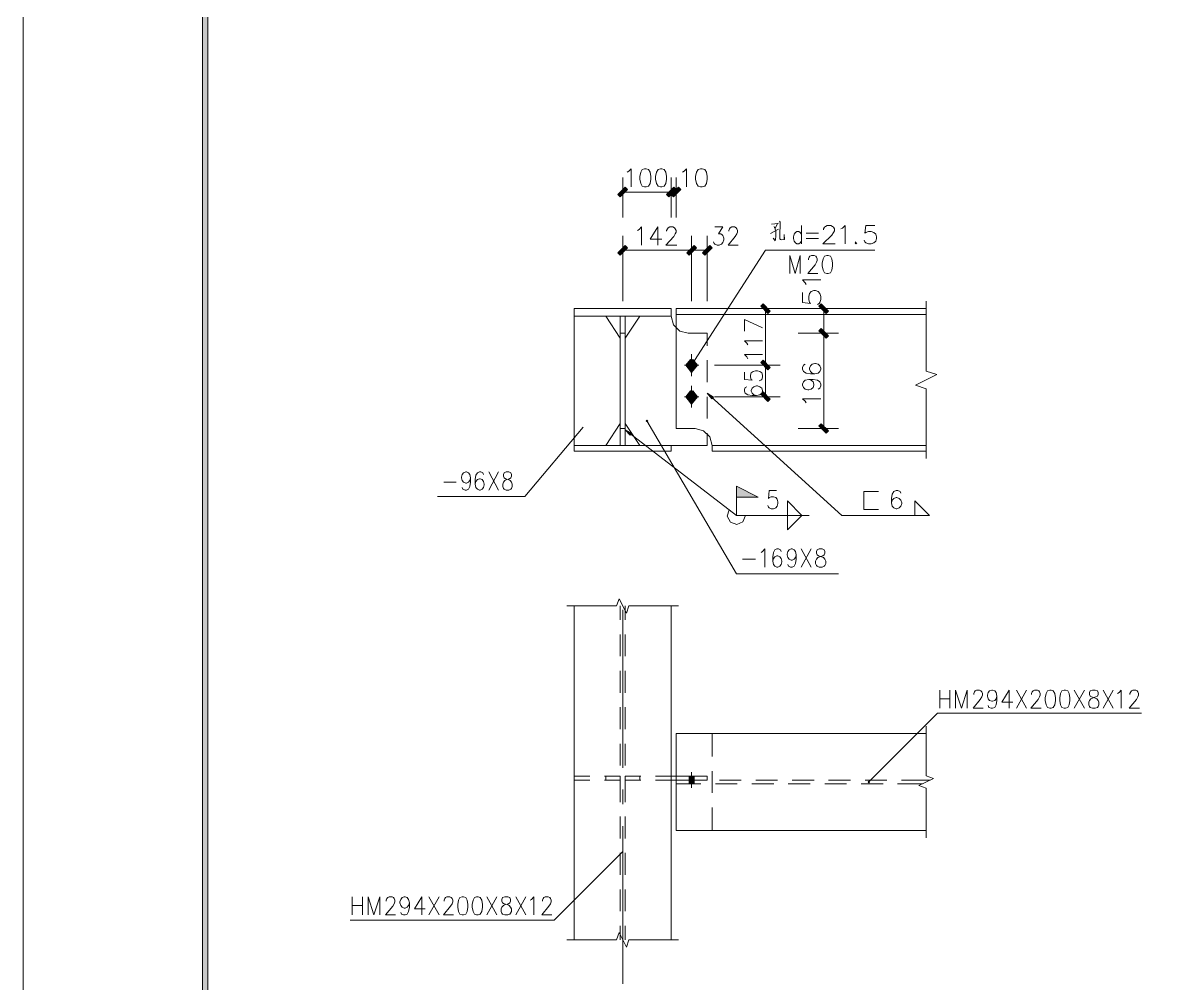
# Model space of a CAD drawing. Header units: millimetres. Extents: x 0 to 586, y 0 to 414.
# Drawn here: x 0 to 155.9, y 77 to 207 of the extents above; entities that cross this region are included whole.
import ezdxf

# ---------------------------------------------------------------- set-up
doc = ezdxf.new("R2010")
doc.units = ezdxf.units.MM

msp = doc.modelspace()

# ---------------------------------------------------------------- hatches: boundary and pattern name
h = msp.add_hatch(color=0)
h.dxf.hatch_style = 2
h.paths.add_polyline_path([(24.302861, 404.569083), (24.994306, 403.877639), (24.994306, 10.205861), (24.302861, 9.514417)])
h = msp.add_hatch(color=0)
h.dxf.hatch_style = 2
h.paths.add_polyline_path([(80.821389, 183.522056), (80.507417, 183.836028), (81.495194, 184.820278), (81.809167, 184.506306)])
h = msp.add_hatch(color=0)
h.dxf.hatch_style = 2
h.paths.add_polyline_path([(87.393639, 183.522056), (87.083194, 183.836028), (88.067444, 184.820278), (88.381417, 184.506306)])
h = msp.add_hatch(color=0)
h.dxf.hatch_style = 2
h.paths.add_polyline_path([(87.393639, 183.522056), (87.083194, 183.836028), (88.067444, 184.820278), (88.381417, 184.506306)])
h = msp.add_hatch(color=0)
h.dxf.hatch_style = 2
h.paths.add_polyline_path([(88.053333, 183.522056), (87.739361, 183.836028), (88.723611, 184.820278), (89.037583, 184.506306)])
h = msp.add_hatch(color=0)
h.dxf.hatch_style = 2
h.paths.add_polyline_path([(80.821389, 175.633944), (80.507417, 175.947917), (81.495194, 176.932167), (81.809167, 176.618194)])
h = msp.add_hatch(color=0)
h.dxf.hatch_style = 2
h.paths.add_polyline_path([(90.155889, 175.633944), (89.841917, 175.947917), (90.829694, 176.932167), (91.140139, 176.618194)])
h = msp.add_hatch(color=0)
h.dxf.hatch_style = 2
h.paths.add_polyline_path([(90.155889, 175.633944), (89.841917, 175.947917), (90.829694, 176.932167), (91.140139, 176.618194)])
h = msp.add_hatch(color=0)
h.dxf.hatch_style = 2
h.paths.add_polyline_path([(92.258444, 175.633944), (91.944472, 175.947917), (92.93225, 176.932167), (93.246222, 176.618194)])
h = msp.add_hatch(color=0)
h.dxf.hatch_style = 2
h.paths.add_polyline_path([(99.832583, 168.733611), (100.146556, 169.047583), (101.130806, 168.059806), (100.820361, 167.745833)])
h = msp.add_hatch(color=0)
h.dxf.hatch_style = 2
h.paths.add_polyline_path([(107.720694, 168.733611), (108.034667, 169.047583), (109.018917, 168.059806), (108.704944, 167.745833)])
h = msp.add_hatch(color=0)
h.dxf.hatch_style = 2
h.paths.add_polyline_path([(107.720694, 165.378694), (108.034667, 165.692667), (109.018917, 164.708417), (108.704944, 164.394444)])
h = msp.add_hatch(color=0)
h.dxf.hatch_style = 2
h.paths.add_polyline_path([(107.720694, 165.378694), (108.034667, 165.692667), (109.018917, 164.708417), (108.704944, 164.394444)])
h = msp.add_hatch(color=0)
h.dxf.hatch_style = 2
h.paths.add_polyline_path([(90.314639, 161.515778), (90.667417, 161.244139), (90.279361, 160.739667), (89.718444, 160.739667)])
h = msp.add_hatch(color=0)
h.dxf.hatch_style = 2
h.paths.add_polyline_path([(89.718444, 160.739667), (90.279361, 160.739667), (90.491028, 160.460972), (90.491028, 159.73425)])
h = msp.add_hatch(color=0)
h.dxf.hatch_style = 2
h.paths.add_polyline_path([(91.263611, 160.739667), (90.706222, 160.739667), (90.314639, 161.244139), (90.667417, 161.515778)])
h = msp.add_hatch(color=0)
h.dxf.hatch_style = 2
h.paths.add_polyline_path([(90.491028, 160.887833), (90.342861, 160.739667), (90.491028, 160.739667)])
h = msp.add_hatch(color=0)
h.dxf.hatch_style = 2
h.paths.add_polyline_path([(90.342861, 160.739667), (90.491028, 160.5915), (90.491028, 160.739667)])
h = msp.add_hatch(color=0)
h.dxf.hatch_style = 2
h.paths.add_polyline_path([(90.491028, 160.838444), (90.39225, 160.739667), (90.491028, 160.739667)])
h = msp.add_hatch(color=0)
h.dxf.hatch_style = 2
h.paths.add_polyline_path([(90.39225, 160.739667), (90.491028, 160.640889), (90.491028, 160.739667)])
h = msp.add_hatch(color=0)
h.dxf.hatch_style = 2
h.paths.add_polyline_path([(90.639194, 160.739667), (90.491028, 160.887833), (90.491028, 160.739667)])
h = msp.add_hatch(color=0)
h.dxf.hatch_style = 2
h.paths.add_polyline_path([(90.589806, 160.739667), (90.491028, 160.838444), (90.491028, 160.739667)])
h = msp.add_hatch(color=0)
h.dxf.hatch_style = 2
h.paths.add_polyline_path([(90.491028, 160.640889), (90.589806, 160.739667), (90.491028, 160.739667)])
h = msp.add_hatch(color=0)
h.dxf.hatch_style = 2
h.paths.add_polyline_path([(90.491028, 159.73425), (90.491028, 160.460972), (90.706222, 160.739667), (91.263611, 160.739667)])
h = msp.add_hatch(color=0)
h.dxf.hatch_style = 2
h.paths.add_polyline_path([(90.491028, 160.5915), (90.639194, 160.739667), (90.491028, 160.739667)])
h = msp.add_hatch(color=0)
h.dxf.hatch_style = 2
h.paths.add_polyline_path([(99.832583, 161.074806), (100.146556, 161.388778), (101.130806, 160.404528), (100.820361, 160.090556)])
h = msp.add_hatch(color=0)
h.dxf.hatch_style = 2
h.paths.add_polyline_path([(99.832583, 161.074806), (100.146556, 161.388778), (101.130806, 160.404528), (100.820361, 160.090556)])
h = msp.add_hatch(color=0)
h.dxf.hatch_style = 2
h.paths.add_polyline_path([(90.314639, 157.243639), (90.667417, 156.972), (90.279361, 156.467528), (89.718444, 156.467528)])
h = msp.add_hatch(color=0)
h.dxf.hatch_style = 2
h.paths.add_polyline_path([(89.718444, 156.467528), (90.279361, 156.467528), (90.491028, 156.188833), (90.491028, 155.462111)])
h = msp.add_hatch(color=0)
h.dxf.hatch_style = 2
h.paths.add_polyline_path([(91.263611, 156.467528), (90.706222, 156.467528), (90.314639, 156.972), (90.667417, 157.243639)])
h = msp.add_hatch(color=0)
h.dxf.hatch_style = 2
h.paths.add_polyline_path([(90.491028, 156.615694), (90.342861, 156.467528), (90.491028, 156.467528)])
h = msp.add_hatch(color=0)
h.dxf.hatch_style = 2
h.paths.add_polyline_path([(90.342861, 156.467528), (90.491028, 156.319361), (90.491028, 156.467528)])
h = msp.add_hatch(color=0)
h.dxf.hatch_style = 2
h.paths.add_polyline_path([(90.639194, 156.467528), (90.491028, 156.615694), (90.491028, 156.467528)])
h = msp.add_hatch(color=0)
h.dxf.hatch_style = 2
h.paths.add_polyline_path([(90.491028, 155.462111), (90.491028, 156.188833), (90.706222, 156.467528), (91.263611, 156.467528)])
h = msp.add_hatch(color=0)
h.dxf.hatch_style = 2
h.paths.add_polyline_path([(90.491028, 156.319361), (90.639194, 156.467528), (90.491028, 156.467528)])
h = msp.add_hatch(color=0)
h.dxf.hatch_style = 2
h.paths.add_polyline_path([(92.593583, 156.961417), (93.429667, 156.411083), (93.232111, 156.192361)])
h = msp.add_hatch(color=0)
h.dxf.hatch_style = 2
h.paths.add_polyline_path([(99.832583, 156.802667), (100.146556, 157.116639), (101.130806, 156.132389), (100.820361, 155.818417)])
h = msp.add_hatch(color=0)
h.dxf.hatch_style = 2
h.paths.add_polyline_path([(84.444417, 153.299583), (84.345639, 153.200806), (84.444417, 153.200806)])
h = msp.add_hatch(color=0)
h.dxf.hatch_style = 2
h.paths.add_polyline_path([(84.345639, 153.200806), (84.444417, 153.102028), (84.444417, 153.200806)])
h = msp.add_hatch(color=0)
h.dxf.hatch_style = 2
h.paths.add_polyline_path([(84.543194, 153.200806), (84.444417, 153.299583), (84.444417, 153.200806)])
h = msp.add_hatch(color=0)
h.dxf.hatch_style = 2
h.paths.add_polyline_path([(84.444417, 153.102028), (84.543194, 153.200806), (84.444417, 153.200806)])
h = msp.add_hatch(color=0)
h.dxf.hatch_style = 2
h.paths.add_polyline_path([(107.720694, 152.498778), (108.034667, 152.81275), (109.018917, 151.824972), (108.704944, 151.511)])
h = msp.add_hatch(color=0)
h.dxf.hatch_style = 2
h.paths.add_polyline_path([(81.488139, 151.962556), (82.352444, 151.472194), (82.172528, 151.239361)])
h = msp.add_hatch(color=0)
h.dxf.hatch_style = 2
h.paths.add_polyline_path([(96.537639, 142.860889), (96.537639, 144.339028), (99.497444, 142.860889)])
h = msp.add_hatch(color=0)
h.dxf.hatch_style = 2
h.paths.add_polyline_path([(90.83675, 104.048278), (90.145306, 104.048278), (90.145306, 105.099556), (90.83675, 105.099556)])
h = msp.add_hatch(color=0)
h.dxf.hatch_style = 2
h.paths.add_polyline_path([(90.83675, 104.048278), (90.145306, 104.048278), (90.145306, 105.099556), (90.83675, 105.099556)])
h = msp.add_hatch(color=0)
h.dxf.hatch_style = 2
h.paths.add_polyline_path([(114.476389, 104.411639), (114.377611, 104.312861), (114.476389, 104.312861)])
h = msp.add_hatch(color=0)
h.dxf.hatch_style = 2
h.paths.add_polyline_path([(114.377611, 104.312861), (114.476389, 104.214083), (114.476389, 104.312861)])
h = msp.add_hatch(color=0)
h.dxf.hatch_style = 2
h.paths.add_polyline_path([(114.575167, 104.312861), (114.476389, 104.411639), (114.476389, 104.312861)])
h = msp.add_hatch(color=0)
h.dxf.hatch_style = 2
h.paths.add_polyline_path([(114.476389, 104.214083), (114.575167, 104.312861), (114.476389, 104.312861)])

# ---------------------------------------------------------------- linework, layer by layer
at = {"color": 0, "lineweight": 0}
for points in [[(0, 0), (585.632278, 0), (585.632278, 414.0835), (0, 414.0835)], [(24.302861, 404.569083), (24.994306, 403.877639), (24.994306, 10.205861), (24.302861, 9.514417)], [(84.126917, 187.325), (83.805889, 187.208583), (83.594222, 186.855806), (83.488389, 186.270194), (83.488389, 185.917417), (83.594222, 185.331806), (83.805889, 184.979028), (84.126917, 184.862611), (84.338583, 184.862611), (84.659611, 184.979028), (84.871278, 185.331806), (84.977111, 185.917417), (84.977111, 186.270194), (84.871278, 186.855806), (84.659611, 187.208583), (84.338583, 187.325)], [(86.254167, 187.325), (85.936667, 187.208583), (85.721472, 186.855806), (85.615639, 186.270194), (85.615639, 185.917417), (85.721472, 185.331806), (85.936667, 184.979028), (86.254167, 184.862611), (86.469361, 184.862611), (86.786861, 184.979028), (87.002056, 185.331806), (87.107889, 185.917417), (87.107889, 186.270194), (87.002056, 186.855806), (86.786861, 187.208583), (86.469361, 187.325)], [(91.694, 187.325), (91.358861, 187.208583), (91.136611, 186.855806), (91.023722, 186.270194), (91.023722, 185.917417), (91.136611, 185.331806), (91.358861, 184.979028), (91.694, 184.862611), (91.919778, 184.862611), (92.254917, 184.979028), (92.477167, 185.331806), (92.590056, 185.917417), (92.590056, 186.270194), (92.477167, 186.855806), (92.254917, 187.208583), (91.919778, 187.325)], [(80.821389, 183.522056), (80.507417, 183.836028), (81.495194, 184.820278), (81.809167, 184.506306)], [(87.393639, 183.522056), (87.083194, 183.836028), (88.067444, 184.820278), (88.381417, 184.506306)], [(87.393639, 183.522056), (87.083194, 183.836028), (88.067444, 184.820278), (88.381417, 184.506306)], [(88.053333, 183.522056), (87.739361, 183.836028), (88.723611, 184.820278), (89.037583, 184.506306)], [(80.821389, 175.633944), (80.507417, 175.947917), (81.495194, 176.932167), (81.809167, 176.618194)], [(90.155889, 175.633944), (89.841917, 175.947917), (90.829694, 176.932167), (91.140139, 176.618194)], [(90.155889, 175.633944), (89.841917, 175.947917), (90.829694, 176.932167), (91.140139, 176.618194)], [(92.258444, 175.633944), (91.944472, 175.947917), (92.93225, 176.932167), (93.246222, 176.618194)], [(108.764917, 175.595139), (108.468583, 175.475194), (108.271028, 175.122417), (108.17225, 174.536806), (108.17225, 174.184028), (108.271028, 173.598417), (108.468583, 173.245639), (108.764917, 173.129222), (108.962472, 173.129222), (109.258806, 173.245639), (109.452833, 173.598417), (109.551611, 174.184028), (109.551611, 174.536806), (109.452833, 175.122417), (109.258806, 175.475194), (108.962472, 175.595139)], [(99.832583, 168.733611), (100.146556, 169.047583), (101.130806, 168.059806), (100.820361, 167.745833)], [(107.720694, 168.733611), (108.034667, 169.047583), (109.018917, 168.059806), (108.704944, 167.745833)], [(107.720694, 165.378694), (108.034667, 165.692667), (109.018917, 164.708417), (108.704944, 164.394444)], [(107.720694, 165.378694), (108.034667, 165.692667), (109.018917, 164.708417), (108.704944, 164.394444)], [(90.314639, 161.515778), (90.667417, 161.244139), (90.279361, 160.739667), (89.718444, 160.739667)], [(89.718444, 160.739667), (90.279361, 160.739667), (90.491028, 160.460972), (90.491028, 159.73425)], [(91.263611, 160.739667), (90.706222, 160.739667), (90.314639, 161.244139), (90.667417, 161.515778)], [(90.491028, 160.887833), (90.342861, 160.739667), (90.491028, 160.739667)], [(90.342861, 160.739667), (90.491028, 160.5915), (90.491028, 160.739667)], [(90.491028, 160.838444), (90.39225, 160.739667), (90.491028, 160.739667)], [(90.39225, 160.739667), (90.491028, 160.640889), (90.491028, 160.739667)], [(90.639194, 160.739667), (90.491028, 160.887833), (90.491028, 160.739667)], [(90.589806, 160.739667), (90.491028, 160.838444), (90.491028, 160.739667)], [(90.491028, 160.640889), (90.589806, 160.739667), (90.491028, 160.739667)], [(90.491028, 159.73425), (90.491028, 160.460972), (90.706222, 160.739667), (91.263611, 160.739667)], [(90.491028, 160.5915), (90.639194, 160.739667), (90.491028, 160.739667)], [(99.832583, 161.074806), (100.146556, 161.388778), (101.130806, 160.404528), (100.820361, 160.090556)], [(99.832583, 161.074806), (100.146556, 161.388778), (101.130806, 160.404528), (100.820361, 160.090556)], [(90.314639, 157.243639), (90.667417, 156.972), (90.279361, 156.467528), (89.718444, 156.467528)], [(89.718444, 156.467528), (90.279361, 156.467528), (90.491028, 156.188833), (90.491028, 155.462111)], [(91.263611, 156.467528), (90.706222, 156.467528), (90.314639, 156.972), (90.667417, 157.243639)], [(90.491028, 156.615694), (90.342861, 156.467528), (90.491028, 156.467528)], [(90.342861, 156.467528), (90.491028, 156.319361), (90.491028, 156.467528)], [(90.639194, 156.467528), (90.491028, 156.615694), (90.491028, 156.467528)], [(90.491028, 155.462111), (90.491028, 156.188833), (90.706222, 156.467528), (91.263611, 156.467528)], [(90.491028, 156.319361), (90.639194, 156.467528), (90.491028, 156.467528)], [(92.593583, 156.961417), (93.429667, 156.411083), (93.232111, 156.192361)], [(99.832583, 156.802667), (100.146556, 157.116639), (101.130806, 156.132389), (100.820361, 155.818417)], [(84.444417, 153.299583), (84.345639, 153.200806), (84.444417, 153.200806)], [(84.345639, 153.200806), (84.444417, 153.102028), (84.444417, 153.200806)], [(84.543194, 153.200806), (84.444417, 153.299583), (84.444417, 153.200806)], [(84.444417, 153.102028), (84.543194, 153.200806), (84.444417, 153.200806)], [(107.720694, 152.498778), (108.034667, 152.81275), (109.018917, 151.824972), (108.704944, 151.511)], [(81.488139, 151.962556), (82.352444, 151.472194), (82.172528, 151.239361)], [(65.376778, 146.289889), (65.098083, 146.173472), (65.006361, 145.937111), (65.006361, 145.704278), (65.098083, 145.467917), (65.285056, 145.3515), (65.655472, 145.235083), (65.934167, 145.115139), (66.117611, 144.882306), (66.212861, 144.645944), (66.212861, 144.293167), (66.117611, 144.060333), (66.025889, 143.943917), (65.747194, 143.823972), (65.376778, 143.823972), (65.098083, 143.943917), (65.006361, 144.060333), (64.914639, 144.293167), (64.914639, 144.645944), (65.006361, 144.882306), (65.193333, 145.115139), (65.4685, 145.235083), (65.842444, 145.3515), (66.025889, 145.467917), (66.117611, 145.704278), (66.117611, 145.937111), (66.025889, 146.173472), (65.747194, 146.289889)], [(96.537639, 142.860889), (96.537639, 144.339028), (99.497444, 142.860889)], [(107.752444, 135.861778), (107.463167, 135.745361), (107.367917, 135.509), (107.367917, 135.272639), (107.463167, 135.039806), (107.657194, 134.923389), (108.04525, 134.803444), (108.334528, 134.687028), (108.528556, 134.454194), (108.627333, 134.217833), (108.627333, 133.865056), (108.528556, 133.632222), (108.433306, 133.512278), (108.1405, 133.395861), (107.752444, 133.395861), (107.463167, 133.512278), (107.367917, 133.632222), (107.269139, 133.865056), (107.269139, 134.217833), (107.367917, 134.454194), (107.561944, 134.687028), (107.851222, 134.803444), (108.239278, 134.923389), (108.433306, 135.039806), (108.528556, 135.272639), (108.528556, 135.509), (108.433306, 135.745361), (108.1405, 135.861778)], [(138.945056, 116.762389), (138.65225, 116.645972), (138.454694, 116.293194), (138.355917, 115.704056), (138.355917, 115.354806), (138.454694, 114.765667), (138.65225, 114.412889), (138.945056, 114.296472), (139.139083, 114.296472), (139.435417, 114.412889), (139.629444, 114.765667), (139.728222, 115.354806), (139.728222, 115.704056), (139.629444, 116.293194), (139.435417, 116.645972), (139.139083, 116.762389)], [(140.902972, 116.762389), (140.606639, 116.645972), (140.412611, 116.293194), (140.313833, 115.704056), (140.313833, 115.354806), (140.412611, 114.765667), (140.606639, 114.412889), (140.902972, 114.296472), (141.097, 114.296472), (141.389806, 114.412889), (141.587361, 114.765667), (141.686139, 115.354806), (141.686139, 115.704056), (141.587361, 116.293194), (141.389806, 116.645972), (141.097, 116.762389)], [(144.720028, 116.762389), (144.423694, 116.645972), (144.328444, 116.409611), (144.328444, 116.17325), (144.423694, 115.940417), (144.62125, 115.824), (145.012833, 115.704056), (145.305639, 115.587639), (145.503194, 115.354806), (145.598444, 115.118444), (145.598444, 114.765667), (145.503194, 114.532833), (145.404417, 114.412889), (145.111611, 114.296472), (144.720028, 114.296472), (144.423694, 114.412889), (144.328444, 114.532833), (144.229667, 114.765667), (144.229667, 115.118444), (144.328444, 115.354806), (144.522472, 115.587639), (144.815278, 115.704056), (145.206861, 115.824), (145.404417, 115.940417), (145.503194, 116.17325), (145.503194, 116.409611), (145.404417, 116.645972), (145.111611, 116.762389)], [(90.83675, 104.048278), (90.145306, 104.048278), (90.145306, 105.099556), (90.83675, 105.099556)], [(90.83675, 104.048278), (90.145306, 104.048278), (90.145306, 105.099556), (90.83675, 105.099556)], [(114.476389, 104.411639), (114.377611, 104.312861), (114.476389, 104.312861)], [(114.377611, 104.312861), (114.476389, 104.214083), (114.476389, 104.312861)], [(114.575167, 104.312861), (114.476389, 104.411639), (114.476389, 104.312861)], [(114.476389, 104.214083), (114.575167, 104.312861), (114.476389, 104.312861)], [(59.432472, 88.776528), (59.136139, 88.660111), (58.942111, 88.307333), (58.843333, 87.721722), (58.843333, 87.368944), (58.942111, 86.783333), (59.136139, 86.430556), (59.432472, 86.314139), (59.6265, 86.314139), (59.919306, 86.430556), (60.116861, 86.783333), (60.215639, 87.368944), (60.215639, 87.721722), (60.116861, 88.307333), (59.919306, 88.660111), (59.6265, 88.776528)], [(61.386861, 88.776528), (61.094056, 88.660111), (60.900028, 88.307333), (60.80125, 87.721722), (60.80125, 87.368944), (60.900028, 86.783333), (61.094056, 86.430556), (61.386861, 86.314139), (61.584417, 86.314139), (61.877222, 86.430556), (62.074778, 86.783333), (62.170028, 87.368944), (62.170028, 87.721722), (62.074778, 88.307333), (61.877222, 88.660111), (61.584417, 88.776528)], [(65.203917, 88.776528), (64.911111, 88.660111), (64.815861, 88.427278), (64.815861, 88.190917), (64.911111, 87.954556), (65.108667, 87.838139), (65.50025, 87.721722), (65.793056, 87.605306), (65.987083, 87.368944), (66.085861, 87.136111), (66.085861, 86.783333), (65.987083, 86.546972), (65.891833, 86.430556), (65.5955, 86.314139), (65.203917, 86.314139), (64.911111, 86.430556), (64.815861, 86.546972), (64.717083, 86.783333), (64.717083, 87.136111), (64.815861, 87.368944), (65.009889, 87.605306), (65.302694, 87.721722), (65.694278, 87.838139), (65.891833, 87.954556), (65.987083, 88.190917), (65.987083, 88.427278), (65.891833, 88.660111), (65.5955, 88.776528)]]:
    msp.add_lwpolyline(points, close=True, dxfattribs=at)
for points in [[(81.784472, 186.855806), (81.996139, 186.972222), (82.317167, 187.325), (82.317167, 184.862611)], [(89.235139, 186.855806), (89.460917, 186.972222), (89.796056, 187.325), (89.796056, 184.862611)], [(81.160056, 180.721), (81.160056, 186.143194)], [(87.732306, 180.721), (87.732306, 186.143194)], [(87.732306, 180.721), (87.732306, 186.143194)], [(88.388472, 180.721), (88.388472, 186.143194)], [(81.160056, 184.171167), (87.732306, 184.171167)], [(87.732306, 184.171167), (88.388472, 184.171167)], [(83.163833, 178.967694), (83.3755, 179.087639), (83.696528, 179.436889), (83.696528, 176.9745)], [(85.933139, 179.436889), (84.86775, 177.796472), (86.465833, 177.796472)], [(85.933139, 179.436889), (85.933139, 176.9745)], [(87.104361, 178.851278), (87.104361, 178.967694), (87.210194, 179.204056), (87.316028, 179.320472), (87.527694, 179.436889), (87.954556, 179.436889), (88.166222, 179.320472), (88.275583, 179.204056), (88.381417, 178.967694), (88.381417, 178.734861), (88.275583, 178.4985), (88.060389, 178.145722), (86.995, 176.9745), (88.48725, 176.9745)], [(93.641333, 179.436889), (94.724361, 179.436889), (94.131694, 178.4985), (94.428028, 178.4985), (94.625583, 178.382083), (94.724361, 178.265667), (94.823139, 177.912889), (94.823139, 177.676528), (94.724361, 177.327278), (94.526806, 177.090917), (94.230472, 176.9745), (93.937667, 176.9745), (93.641333, 177.090917), (93.542556, 177.207333), (93.443778, 177.443694)], [(95.514583, 178.851278), (95.514583, 178.967694), (95.613361, 179.204056), (95.712139, 179.320472), (95.909694, 179.436889), (96.301278, 179.436889), (96.498833, 179.320472), (96.597611, 179.204056), (96.696389, 178.967694), (96.696389, 178.734861), (96.597611, 178.4985), (96.400056, 178.145722), (95.415806, 176.9745), (96.795167, 176.9745)], [(101.31425, 179.828472), (102.185611, 179.899028), (102.132694, 179.944889), (101.776389, 179.29225), (101.723472, 179.3875), (101.670556, 179.479222)], [(101.776389, 179.29225), (101.811667, 179.129972), (101.864583, 178.897139), (101.864583, 178.689), (101.882222, 178.477333), (101.864583, 178.2445), (101.864583, 178.061056), (101.846944, 177.89525), (101.829306, 177.732972), (101.811667, 177.616556), (101.794028, 177.570694), (101.543556, 177.919944), (101.794028, 177.616556)], [(102.400806, 180.227111), (102.489, 180.110694), (102.471361, 180.131861), (102.418444, 178.106917), (102.418444, 177.944639), (102.436083, 177.828222), (102.471361, 177.778833), (102.527806, 177.732972), (102.633639, 177.711806), (102.954667, 177.732972), (103.025222, 177.732972), (103.0605, 177.757667), (103.025222, 178.410306), (103.025222, 177.732972)], [(105.374722, 179.634444), (105.374722, 177.172056)], [(108.352167, 179.048833), (108.352167, 179.16525), (108.475639, 179.401611), (108.595583, 179.518028), (108.839, 179.634444), (109.325833, 179.634444), (109.56925, 179.518028), (109.692722, 179.401611), (109.812667, 179.16525), (109.812667, 178.932417), (109.692722, 178.696056), (109.449306, 178.343278), (108.232222, 177.172056), (109.932611, 177.172056)], [(110.662861, 179.16525), (110.906278, 179.285194), (111.273167, 179.634444), (111.273167, 177.172056)], [(115.28425, 179.634444), (114.067167, 179.634444), (113.947222, 178.579639), (114.067167, 178.696056), (114.434056, 178.812472), (114.797417, 178.812472), (115.164306, 178.696056), (115.407722, 178.463222), (115.527667, 178.110444), (115.527667, 177.874083), (115.407722, 177.521306), (115.164306, 177.288472), (114.797417, 177.172056), (114.434056, 177.172056), (114.067167, 177.288472), (113.947222, 177.404889), (113.82375, 177.64125)], [(81.160056, 169.382722), (81.160056, 178.255083)], [(90.491028, 169.382722), (90.491028, 178.255083)], [(90.491028, 169.382722), (90.491028, 178.255083)], [(92.593583, 169.382722), (92.593583, 178.255083)], [(101.169611, 178.572583), (102.242056, 179.129972)], [(105.374722, 178.463222), (105.194806, 178.696056), (105.011361, 178.812472), (104.739722, 178.812472), (104.559806, 178.696056), (104.379889, 178.463222), (104.288167, 178.110444), (104.288167, 177.874083), (104.379889, 177.521306), (104.559806, 177.288472), (104.739722, 177.172056), (105.011361, 177.172056), (105.194806, 177.288472), (105.374722, 177.521306)], [(106.009722, 178.579639), (107.639556, 178.579639)], [(106.009722, 177.874083), (107.639556, 177.874083)], [(81.160056, 176.283056), (90.491028, 176.283056)], [(90.491028, 160.739667), (100.481694, 176.283056)], [(90.491028, 176.283056), (92.593583, 176.283056)], [(100.481694, 176.283056), (115.270139, 176.283056)], [(112.730139, 177.404889), (112.610194, 177.288472), (112.730139, 177.172056), (112.853611, 177.288472)], [(103.794278, 173.129222), (103.794278, 175.595139), (104.485722, 173.129222), (105.177167, 175.595139), (105.177167, 173.129222)], [(106.299, 175.006), (106.299, 175.122417), (106.397778, 175.358778), (106.496556, 175.475194), (106.694111, 175.595139), (107.089222, 175.595139), (107.286778, 175.475194), (107.385556, 175.358778), (107.484333, 175.122417), (107.484333, 174.889583), (107.385556, 174.653222), (107.188, 174.303972), (106.200222, 173.129222), (107.579583, 173.129222)], [(105.9815, 171.629917), (105.861556, 171.898028), (105.512306, 172.300194), (107.974694, 172.300194)], [(105.512306, 170.557472), (105.512306, 169.216917), (106.567111, 169.082861), (106.450694, 169.216917), (106.33075, 169.619083), (106.33075, 170.02125), (106.450694, 170.423417), (106.683528, 170.691528), (107.036306, 170.825583), (107.272667, 170.825583), (107.621917, 170.691528), (107.858278, 170.423417), (107.974694, 170.02125), (107.974694, 169.619083), (107.858278, 169.216917), (107.741861, 169.082861), (107.5055, 168.948806)], [(74.584278, 167.343667), (74.584278, 168.394944)], [(87.732306, 168.394944), (74.584278, 168.394944)], [(87.732306, 167.343667), (87.732306, 168.394944)], [(88.388472, 168.394944), (122.2375, 168.394944)], [(88.388472, 152.160111), (88.388472, 168.394944)], [(93.581361, 168.394944), (102.453722, 168.394944)], [(100.481694, 160.739667), (100.481694, 168.394944)], [(104.919639, 168.394944), (110.341833, 168.394944)], [(108.369806, 165.043556), (108.369806, 168.394944)], [(122.2375, 159.942389), (122.2375, 169.382722)], [(74.584278, 149.86), (74.584278, 167.343667)], [(74.584278, 167.343667), (80.828444, 167.343667)], [(78.859944, 167.343667), (74.584278, 167.343667)], [(78.859944, 167.343667), (80.828444, 164.387389)], [(80.828444, 167.343667), (80.828444, 149.86)], [(80.828444, 167.343667), (81.488139, 167.343667)], [(81.488139, 167.343667), (87.732306, 167.343667)], [(81.488139, 149.86), (81.488139, 167.343667)], [(81.488139, 164.387389), (83.460167, 167.343667)], [(87.732306, 167.343667), (83.460167, 167.343667)], [(87.732306, 167.343667), (88.039222, 166.193611)], [(88.388472, 167.60825), (122.2375, 167.60825)], [(97.624194, 165.315194), (97.624194, 166.934444), (100.086583, 165.777333)], [(88.039222, 166.193611), (88.388472, 165.844361)], [(88.388472, 165.844361), (88.882361, 165.354)], [(90.032417, 165.043556), (88.882361, 165.354)], [(81.488139, 165.043556), (80.828444, 165.043556)], [(80.828444, 164.387389), (80.828444, 152.819806)], [(81.488139, 152.819806), (81.488139, 164.387389)], [(92.593583, 165.043556), (90.032417, 165.043556)], [(92.593583, 163.367861), (92.593583, 165.043556)], [(98.093389, 163.463111), (97.976972, 163.692417), (97.624194, 164.041667), (100.086583, 164.041667)], [(104.919639, 165.043556), (110.341833, 165.043556)], [(104.919639, 165.043556), (110.341833, 165.043556)], [(108.369806, 152.160111), (108.369806, 165.043556)], [(90.491028, 162.217806), (90.491028, 159.261528)], [(98.093389, 161.611028), (97.976972, 161.840333), (97.624194, 162.189583), (100.086583, 162.189583)], [(91.478806, 160.739667), (89.506778, 160.739667)], [(90.540417, 160.739667), (90.558056, 160.739667)], [(90.565111, 160.739667), (90.58275, 160.739667)], [(92.593583, 158.439556), (92.593583, 161.395833)], [(93.581361, 160.739667), (102.453722, 160.739667)], [(93.581361, 160.739667), (102.453722, 160.739667)], [(100.481694, 156.467528), (100.481694, 160.739667)], [(105.861556, 160.859611), (105.628722, 160.75025), (105.512306, 160.425694), (105.512306, 160.206972), (105.628722, 159.882417), (105.9815, 159.663694), (106.567111, 159.557861), (107.152722, 159.557861), (107.621917, 159.663694), (107.858278, 159.882417), (107.974694, 160.206972), (107.974694, 160.316333), (107.858278, 160.644417), (107.621917, 160.859611), (107.272667, 160.968972), (107.152722, 160.968972), (106.803472, 160.859611), (106.567111, 160.644417), (106.450694, 160.316333), (106.450694, 160.206972), (106.567111, 159.882417), (106.803472, 159.663694), (107.152722, 159.557861)], [(97.624194, 159.787167), (97.624194, 158.799389), (98.679, 158.700611), (98.562583, 158.799389), (98.446167, 159.095722), (98.446167, 159.392056), (98.562583, 159.688389), (98.795417, 159.885944), (99.148194, 159.984722), (99.384556, 159.984722), (99.737333, 159.885944), (99.970167, 159.688389), (100.086583, 159.392056), (100.086583, 159.095722), (99.970167, 158.799389), (99.85375, 158.700611), (99.617389, 158.601833)], [(120.787583, 158.009167), (123.687417, 159.459083)], [(123.687417, 159.459083), (122.2375, 159.942389)], [(90.491028, 157.945667), (90.491028, 154.989389)], [(97.976972, 157.815139), (97.740611, 157.716361), (97.624194, 157.420028), (97.624194, 157.222472), (97.740611, 156.926139), (98.093389, 156.728583), (98.679, 156.629806), (99.268139, 156.629806), (99.737333, 156.728583), (99.970167, 156.926139), (100.086583, 157.222472), (100.086583, 157.32125), (99.970167, 157.617583), (99.737333, 157.815139), (99.384556, 157.913917), (99.268139, 157.913917), (98.915361, 157.815139), (98.679, 157.617583), (98.562583, 157.32125), (98.562583, 157.222472), (98.679, 156.926139), (98.915361, 156.728583), (99.268139, 156.629806)], [(106.33075, 158.795861), (106.683528, 158.6865), (106.919889, 158.471306), (107.036306, 158.143222), (107.036306, 158.033861), (106.919889, 157.709306), (106.683528, 157.490583), (106.33075, 157.38475), (106.214333, 157.38475), (105.861556, 157.490583), (105.628722, 157.709306), (105.512306, 158.033861), (105.512306, 158.143222), (105.628722, 158.471306), (105.861556, 158.6865), (106.33075, 158.795861), (106.919889, 158.795861), (107.5055, 158.6865), (107.858278, 158.471306), (107.974694, 158.143222), (107.974694, 157.928028), (107.858278, 157.599944), (107.621917, 157.490583)], [(122.2375, 157.525861), (120.787583, 158.009167)], [(122.2375, 148.085528), (122.2375, 157.525861)], [(91.478806, 156.467528), (89.506778, 156.467528)], [(90.565111, 156.467528), (90.58275, 156.467528)], [(92.593583, 156.961417), (110.828667, 140.394972)], [(92.593583, 153.507722), (92.593583, 156.467528)], [(93.581361, 156.467528), (102.453722, 156.467528)], [(105.9815, 155.645556), (105.861556, 155.86075), (105.512306, 156.188833), (107.974694, 156.188833)], [(80.828444, 152.819806), (78.859944, 149.86)], [(83.460167, 149.86), (81.488139, 152.819806)], [(84.444417, 153.200806), (96.537639, 132.510389)], [(84.493806, 153.200806), (84.511444, 153.200806)], [(75.815472, 152.3365), (67.927361, 142.9385)], [(81.488139, 152.160111), (80.828444, 152.160111)], [(81.488139, 151.962556), (96.537639, 140.394972)], [(90.953167, 152.160111), (88.388472, 152.160111)], [(90.953167, 152.160111), (92.103222, 151.853194)], [(92.103222, 151.853194), (92.942833, 151.010056)], [(92.593583, 149.86), (92.593583, 151.535694)], [(104.919639, 152.160111), (110.341833, 152.160111)], [(74.584278, 149.073306), (74.584278, 149.86)], [(74.584278, 149.86), (80.828444, 149.86)], [(74.584278, 149.86), (78.859944, 149.86)], [(80.828444, 149.86), (81.488139, 149.86)], [(81.488139, 149.86), (87.732306, 149.86)], [(83.460167, 149.86), (87.732306, 149.86)], [(87.732306, 149.073306), (87.732306, 149.86)], [(92.593583, 149.86), (87.732306, 149.86)], [(92.942833, 151.010056), (93.253278, 149.86)], [(122.2375, 149.86), (93.253278, 149.86)], [(93.253278, 149.073306), (93.253278, 149.86)], [(74.584278, 149.073306), (87.732306, 149.073306)], [(122.2375, 149.073306), (93.253278, 149.073306)], [(60.557833, 145.467917), (60.466111, 145.115139), (60.279139, 144.882306), (60.003972, 144.762361), (59.908722, 144.762361), (59.630028, 144.882306), (59.446583, 145.115139), (59.354861, 145.467917), (59.354861, 145.584333), (59.446583, 145.937111), (59.630028, 146.173472), (59.908722, 146.289889), (60.003972, 146.289889), (60.279139, 146.173472), (60.466111, 145.937111), (60.557833, 145.467917), (60.557833, 144.882306), (60.466111, 144.293167), (60.279139, 143.943917), (60.003972, 143.823972), (59.817, 143.823972), (59.538306, 143.943917), (59.446583, 144.17675)], [(62.318194, 145.937111), (62.226472, 146.173472), (61.947778, 146.289889), (61.764333, 146.289889), (61.485639, 146.173472), (61.298667, 145.820694), (61.206944, 145.235083), (61.206944, 144.645944), (61.298667, 144.17675), (61.485639, 143.943917), (61.764333, 143.823972), (61.856056, 143.823972), (62.13475, 143.943917), (62.318194, 144.17675), (62.413444, 144.529528), (62.413444, 144.645944), (62.318194, 144.998722), (62.13475, 145.235083), (61.856056, 145.3515), (61.764333, 145.3515), (61.485639, 145.235083), (61.298667, 144.998722), (61.206944, 144.645944)], [(63.059028, 143.823972), (64.35725, 146.289889)], [(63.059028, 146.289889), (64.35725, 143.823972)], [(56.945389, 144.882306), (58.6105, 144.882306)], [(101.959833, 143.749889), (100.975583, 143.749889), (100.876806, 142.691556), (100.975583, 142.807972), (101.271917, 142.927917), (101.56825, 142.927917), (101.864583, 142.807972), (102.058611, 142.575139), (102.157389, 142.222361), (102.157389, 141.989528), (102.058611, 141.63675), (101.864583, 141.400389), (101.56825, 141.283972), (101.271917, 141.283972), (100.975583, 141.400389), (100.876806, 141.516806), (100.778028, 141.753167)], [(113.784944, 141.185194), (113.784944, 143.651111)], [(113.784944, 143.651111), (115.756972, 143.651111)], [(118.804972, 143.397111), (118.699139, 143.629944), (118.381639, 143.749889), (118.169972, 143.749889), (117.852472, 143.629944), (117.637278, 143.280694), (117.531444, 142.691556), (117.531444, 142.105944), (117.637278, 141.63675), (117.852472, 141.400389), (118.169972, 141.283972), (118.275806, 141.283972), (118.593306, 141.400389), (118.804972, 141.63675), (118.914333, 141.989528), (118.914333, 142.105944), (118.804972, 142.458722), (118.593306, 142.691556), (118.275806, 142.807972), (118.169972, 142.807972), (117.852472, 142.691556), (117.637278, 142.458722), (117.531444, 142.105944)], [(67.927361, 142.9385), (56.095194, 142.9385)], [(96.537639, 140.394972), (96.537639, 142.860889)], [(103.4415, 142.367), (105.413528, 140.394972)], [(103.4415, 140.394972), (103.4415, 142.367)], [(120.688806, 142.367), (122.660833, 140.394972)], [(120.688806, 140.394972), (120.688806, 142.367)], [(95.571028, 141.156972), (95.3135, 140.278556), (95.733306, 139.463639), (96.597611, 139.163778), (97.430167, 139.544778), (97.772361, 140.394972)], [(96.537639, 140.394972), (106.397778, 140.394972)], [(103.4415, 138.422944), (105.413528, 140.394972)], [(103.4415, 140.394972), (103.4415, 138.422944)], [(110.828667, 140.394972), (122.660833, 140.394972)], [(113.784944, 141.185194), (115.756972, 141.185194)], [(99.906667, 135.392583), (100.100694, 135.509), (100.389972, 135.861778), (100.389972, 133.395861)], [(102.619528, 135.509), (102.52075, 135.745361), (102.231472, 135.861778), (102.037444, 135.861778), (101.748167, 135.745361), (101.554139, 135.392583), (101.455361, 134.803444), (101.455361, 134.217833), (101.554139, 133.748639), (101.748167, 133.512278), (102.037444, 133.395861), (102.136222, 133.395861), (102.4255, 133.512278), (102.619528, 133.748639), (102.714778, 134.101417), (102.714778, 134.217833), (102.619528, 134.570611), (102.4255, 134.803444), (102.136222, 134.923389), (102.037444, 134.923389), (101.748167, 134.803444), (101.554139, 134.570611), (101.455361, 134.217833)], [(104.655056, 135.039806), (104.556278, 134.687028), (104.36225, 134.454194), (104.072972, 134.33425), (103.974194, 134.33425), (103.684917, 134.454194), (103.490889, 134.687028), (103.395639, 135.039806), (103.395639, 135.156222), (103.490889, 135.509), (103.684917, 135.745361), (103.974194, 135.861778), (104.072972, 135.861778), (104.36225, 135.745361), (104.556278, 135.509), (104.655056, 135.039806), (104.655056, 134.454194), (104.556278, 133.865056), (104.36225, 133.512278), (104.072972, 133.395861), (103.878944, 133.395861), (103.586139, 133.512278), (103.490889, 133.748639)], [(105.332389, 133.395861), (106.687056, 135.861778)], [(105.332389, 135.861778), (106.687056, 133.395861)], [(97.387833, 134.454194), (99.130556, 134.454194)], [(96.537639, 132.510389), (110.341833, 132.510389)], [(73.600028, 128.139472), (80.338083, 128.139472)], [(74.584278, 82.959222), (74.584278, 128.139472)], [(80.338083, 128.139472), (80.666167, 129.123722)], [(80.666167, 129.123722), (81.650417, 127.151694)], [(80.828444, 128.139472), (80.828444, 126.252111)], [(81.488139, 126.252111), (81.488139, 128.139472)], [(81.650417, 127.151694), (81.9785, 128.139472)], [(81.9785, 128.139472), (88.716556, 128.139472)], [(87.732306, 128.139472), (87.732306, 82.959222)], [(81.160056, 106.239028), (81.160056, 127.592667)], [(80.828444, 124.280083), (80.828444, 121.323806)], [(81.488139, 121.323806), (81.488139, 124.280083)], [(80.828444, 119.351778), (80.828444, 116.391972)], [(81.488139, 116.391972), (81.488139, 119.351778)], [(124.068417, 114.296472), (124.068417, 116.762389)], [(124.068417, 115.587639), (125.437194, 115.587639)], [(125.437194, 116.762389), (125.437194, 114.296472)], [(126.220361, 114.296472), (126.220361, 116.762389), (127.003528, 114.296472), (127.786694, 116.762389), (127.786694, 114.296472)], [(128.668639, 116.17325), (128.668639, 116.293194), (128.763889, 116.526028), (128.862667, 116.645972), (129.060222, 116.762389), (129.451806, 116.762389), (129.645833, 116.645972), (129.744611, 116.526028), (129.843389, 116.293194), (129.843389, 116.056833), (129.744611, 115.824), (129.547056, 115.471222), (128.569861, 114.296472), (129.938639, 114.296472)], [(131.797778, 115.940417), (131.702528, 115.587639), (131.504972, 115.354806), (131.212167, 115.234861), (131.113389, 115.234861), (130.820583, 115.354806), (130.623028, 115.587639), (130.527778, 115.940417), (130.527778, 116.056833), (130.623028, 116.409611), (130.820583, 116.645972), (131.113389, 116.762389), (131.212167, 116.762389), (131.504972, 116.645972), (131.702528, 116.409611), (131.797778, 115.940417), (131.797778, 115.354806), (131.702528, 114.765667), (131.504972, 114.412889), (131.212167, 114.296472), (131.014611, 114.296472), (130.721806, 114.412889), (130.623028, 114.64925)], [(133.462889, 116.762389), (132.485694, 115.118444), (133.95325, 115.118444)], [(133.462889, 116.762389), (133.462889, 114.296472)], [(134.443611, 114.296472), (135.812389, 116.762389)], [(134.443611, 116.762389), (135.812389, 114.296472)], [(136.496778, 116.17325), (136.496778, 116.293194), (136.595556, 116.526028), (136.694333, 116.645972), (136.888361, 116.762389), (137.279944, 116.762389), (137.4775, 116.645972), (137.57275, 116.526028), (137.671528, 116.293194), (137.671528, 116.056833), (137.57275, 115.824), (137.378722, 115.471222), (136.398, 114.296472), (137.770306, 114.296472)], [(142.27175, 114.296472), (143.644056, 116.762389)], [(142.27175, 116.762389), (143.644056, 114.296472)], [(146.187583, 114.296472), (147.556361, 116.762389)], [(146.187583, 116.762389), (147.556361, 114.296472)], [(148.1455, 116.293194), (148.339528, 116.409611), (148.635861, 116.762389), (148.635861, 114.296472)], [(149.807083, 116.17325), (149.807083, 116.293194), (149.905861, 116.526028), (150.004639, 116.645972), (150.198667, 116.762389), (150.59025, 116.762389), (150.787806, 116.645972), (150.886583, 116.526028), (150.981833, 116.293194), (150.981833, 116.056833), (150.886583, 115.824), (150.689028, 115.471222), (149.711833, 114.296472), (151.080611, 114.296472)], [(80.828444, 114.419944), (80.828444, 111.463667)], [(81.488139, 111.463667), (81.488139, 114.419944)], [(114.476389, 104.312861), (123.772083, 113.608556)], [(123.772083, 113.608556), (151.376944, 113.608556)], [(88.388472, 110.885111), (122.2375, 110.885111)], [(88.388472, 97.737083), (88.388472, 110.885111)], [(93.253278, 110.885111), (93.253278, 107.763028)], [(122.2375, 105.134833), (122.2375, 111.869361)], [(80.828444, 109.491639), (80.828444, 106.535361)], [(81.488139, 106.535361), (81.488139, 109.491639)], [(74.584278, 105.099556), (74.584278, 104.573917)], [(76.722111, 105.099556), (74.584278, 105.099556)], [(74.584278, 104.573917), (76.722111, 104.573917)], [(80.828444, 105.099556), (78.694139, 105.099556)], [(78.694139, 104.573917), (80.828444, 104.573917)], [(78.859944, 105.099556), (78.859944, 104.573917)], [(80.828444, 105.099556), (80.828444, 104.573917)], [(80.828444, 104.563333), (80.828444, 101.603528)], [(81.488139, 104.573917), (81.488139, 105.099556)], [(83.622444, 105.099556), (81.488139, 105.099556)], [(81.488139, 104.573917), (83.622444, 104.573917)], [(81.488139, 101.603528), (81.488139, 104.563333)], [(83.460167, 104.573917), (83.460167, 105.099556)], [(87.732306, 105.099556), (85.594472, 105.099556)], [(85.594472, 104.573917), (87.732306, 104.573917)], [(87.732306, 105.099556), (88.388472, 105.099556)], [(87.732306, 104.573917), (87.732306, 105.099556)], [(88.388472, 104.573917), (87.732306, 104.573917)], [(92.593583, 105.099556), (88.388472, 105.099556)], [(92.2655, 104.573917), (88.388472, 104.573917)], [(88.388472, 104.573917), (92.593583, 104.573917)], [(90.491028, 103.522639), (90.491028, 105.625194)], [(90.491028, 103.522639), (90.491028, 105.625194)], [(92.593583, 104.573917), (92.593583, 105.099556)], [(93.253278, 105.791), (93.253278, 102.831194)], [(97.197333, 104.573917), (94.237528, 104.573917)], [(102.125639, 104.573917), (99.169361, 104.573917)], [(107.053944, 104.573917), (104.097667, 104.573917)], [(111.985778, 104.573917), (109.025972, 104.573917)], [(116.914083, 104.573917), (113.957806, 104.573917)], [(122.763139, 104.573917), (118.886111, 104.573917)], [(121.25325, 103.818972), (123.225278, 104.803222)], [(123.225278, 104.803222), (122.2375, 105.134833)], [(81.160056, 101.307194), (81.160056, 103.279222)], [(88.388472, 104.048278), (91.739861, 104.048278)], [(93.711889, 104.048278), (96.671694, 104.048278)], [(98.643722, 104.048278), (101.6, 104.048278)], [(103.572028, 104.048278), (106.528306, 104.048278)], [(108.500333, 104.048278), (111.460139, 104.048278)], [(113.432167, 104.048278), (116.388444, 104.048278)], [(114.525778, 104.312861), (114.543417, 104.312861)], [(118.360472, 104.048278), (121.711861, 104.048278)], [(122.2375, 103.490889), (121.25325, 103.818972)], [(122.2375, 96.752833), (122.2375, 103.490889)], [(93.253278, 100.859167), (93.253278, 97.737083)], [(80.828444, 99.6315), (80.828444, 96.675222)], [(81.160056, 76.99375), (81.160056, 98.350917)], [(81.488139, 96.675222), (81.488139, 99.6315)], [(122.2375, 97.737083), (88.388472, 97.737083)], [(81.160056, 94.893694), (71.864361, 85.598)], [(80.828444, 94.703194), (80.828444, 91.746917)], [(81.488139, 91.746917), (81.488139, 94.703194)], [(80.828444, 89.774889), (80.828444, 86.815083)], [(81.488139, 86.815083), (81.488139, 89.774889)], [(44.552306, 86.314139), (44.552306, 88.776528)], [(44.552306, 87.605306), (45.924611, 87.605306)], [(45.924611, 88.776528), (45.924611, 86.314139)], [(46.707778, 86.314139), (46.707778, 88.776528), (47.490944, 86.314139), (48.274111, 88.776528), (48.274111, 86.314139)], [(49.152528, 88.190917), (49.152528, 88.307333), (49.251306, 88.543694), (49.350083, 88.660111), (49.544111, 88.776528), (49.935694, 88.776528), (50.13325, 88.660111), (50.232028, 88.543694), (50.327278, 88.307333), (50.327278, 88.0745), (50.232028, 87.838139), (50.034472, 87.485361), (49.057278, 86.314139), (50.426056, 86.314139)], [(52.285194, 87.954556), (52.186417, 87.605306), (51.992389, 87.368944), (51.699583, 87.252528), (51.600806, 87.252528), (51.308, 87.368944), (51.110444, 87.605306), (51.015194, 87.954556), (51.015194, 88.0745), (51.110444, 88.427278), (51.308, 88.660111), (51.600806, 88.776528), (51.699583, 88.776528), (51.992389, 88.660111), (52.186417, 88.427278), (52.285194, 87.954556), (52.285194, 87.368944), (52.186417, 86.783333), (51.992389, 86.430556), (51.699583, 86.314139), (51.502028, 86.314139), (51.209222, 86.430556), (51.110444, 86.663389)], [(53.950306, 88.776528), (52.969583, 87.136111), (54.440667, 87.136111)], [(53.950306, 88.776528), (53.950306, 86.314139)], [(54.9275, 86.314139), (56.299806, 88.776528)], [(54.9275, 88.776528), (56.299806, 86.314139)], [(56.984194, 88.190917), (56.984194, 88.307333), (57.082972, 88.543694), (57.178222, 88.660111), (57.375778, 88.776528), (57.767361, 88.776528), (57.961389, 88.660111), (58.060167, 88.543694), (58.158944, 88.307333), (58.158944, 88.0745), (58.060167, 87.838139), (57.866139, 87.485361), (56.885417, 86.314139), (58.257722, 86.314139)], [(62.759167, 86.314139), (64.127944, 88.776528)], [(62.759167, 88.776528), (64.127944, 86.314139)], [(66.675, 86.314139), (68.043778, 88.776528)], [(66.675, 88.776528), (68.043778, 86.314139)], [(68.632917, 88.307333), (68.826944, 88.427278), (69.11975, 88.776528), (69.11975, 86.314139)], [(70.2945, 88.190917), (70.2945, 88.307333), (70.393278, 88.543694), (70.492056, 88.660111), (70.686083, 88.776528), (71.077667, 88.776528), (71.275222, 88.660111), (71.370472, 88.543694), (71.46925, 88.307333), (71.46925, 88.0745), (71.370472, 87.838139), (71.176444, 87.485361), (70.195722, 86.314139), (71.568028, 86.314139)], [(71.864361, 85.598), (44.2595, 85.598)], [(80.828444, 84.843056), (80.828444, 82.959222)], [(81.488139, 82.959222), (81.488139, 84.843056)], [(73.600028, 82.959222), (80.338083, 82.959222)], [(80.338083, 82.959222), (80.666167, 83.943472)], [(80.666167, 83.943472), (81.650417, 81.971444)], [(81.650417, 81.971444), (81.9785, 82.959222)], [(81.9785, 82.959222), (88.716556, 82.959222)]]:
    msp.add_lwpolyline(points, dxfattribs=at)

doc.saveas('drawing.dxf')
